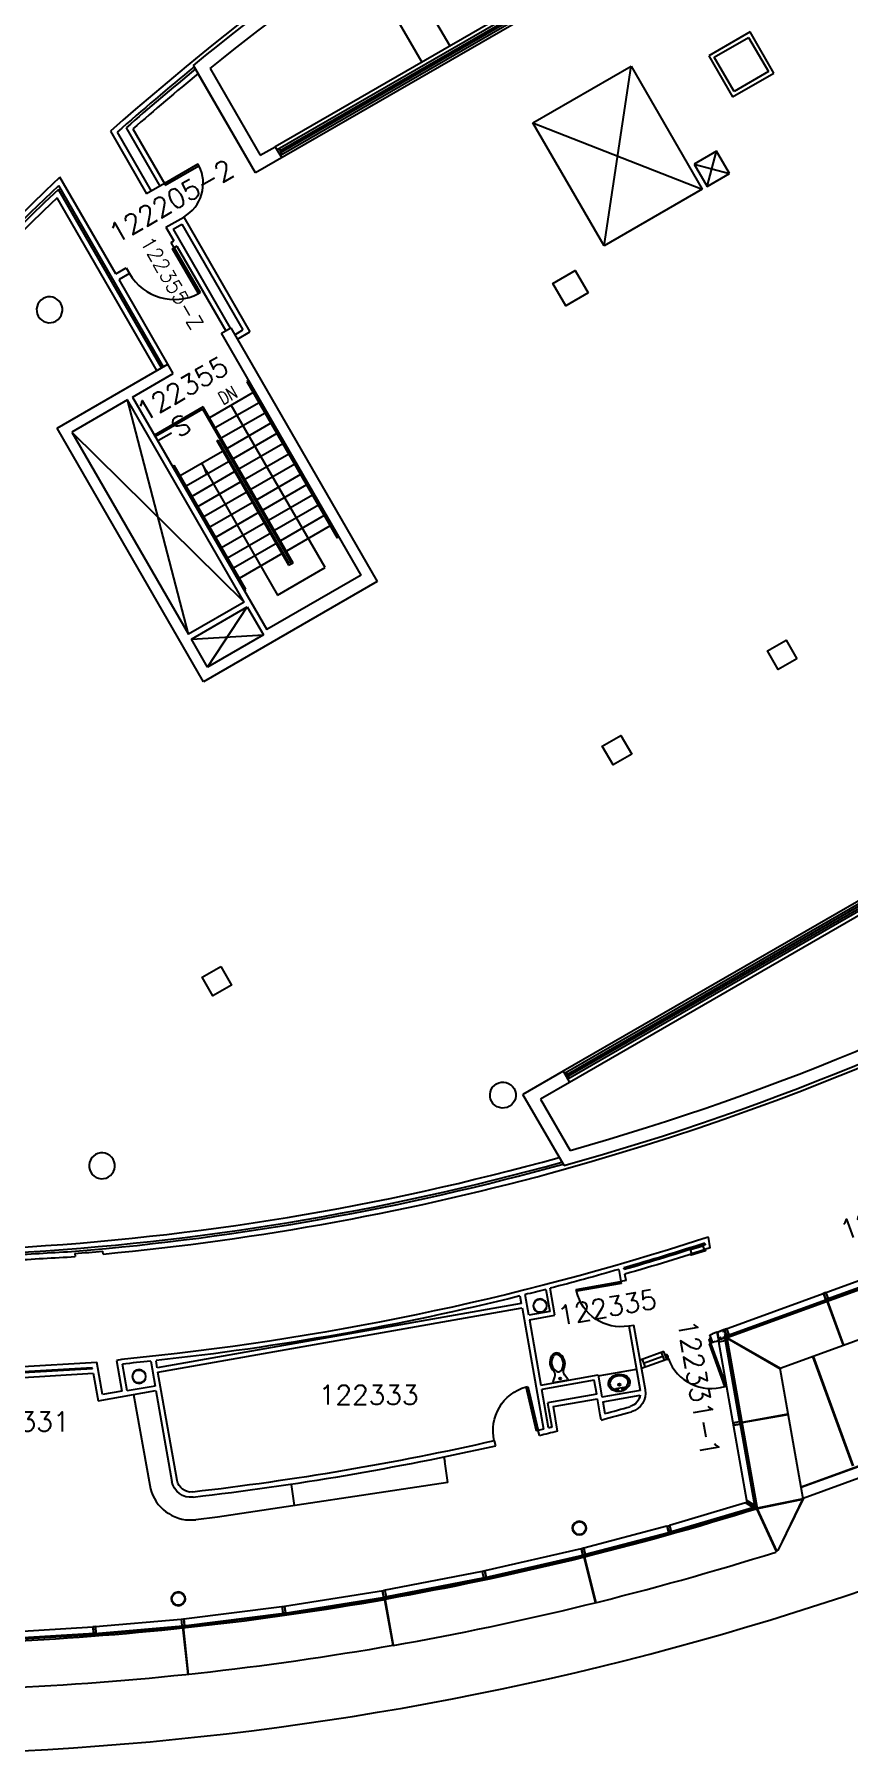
# Model space of a CAD drawing. Extents: x -1850 to 1494, y 4831 to 7402.
# Drawn here: x -937 to -181, y 4831 to 6428 of the extents above; entities that cross this region are included whole.
import ezdxf

# ---------------------------------------------------------------- set-up
doc = ezdxf.new("R2010")
doc.units = 0
doc.header["$LTSCALE"] = 48
doc.header["$MEASUREMENT"] = 0
doc.layers.get('0').update_dxf_attribs({"linetype": 'CONTINUOUS'})
for name, color, linetype in [('ARDOOR', 7, 'CONTINUOUS'), ('ARDOORNO', 4, 'CONTINUOUS'), ('ARROOMNO', 4, 'CONTINUOUS'), ('ARWALL', 7, 'CONTINUOUS'), ('ARWINDOW', 7, 'CONTINUOUS'), ('COL', 14, 'CONTINUOUS'), ('EXWALL', 8, 'CONTINUOUS'), ('EXWINDOW', 8, 'CONTINUOUS'), ('FIRE', 10, 'CONTINUOUS'), ('MILL', 1, 'CONTINUOUS'), ('MPFIXTURE', 3, 'CONTINUOUS'), ('ROOF', 8, 'CONTINUOUS'), ('TXT', 4, 'CONTINUOUS')]:
    doc.layers.add(name, color=color, linetype=linetype)
doc.styles.add('ROMANS', font='romans.shx', dxfattribs={"height": 18})
doc.styles.get("Standard").update_dxf_attribs({"font": 'simplex.shx', "width": 0.75, "height": 12})
doc.dimstyles.get("Standard").update_dxf_attribs({"dimtxt": 12, "dimasz": 12, "dimexe": 9, "dimexo": 3, "dimgap": 12, "dimtad": 1, "dimdec": 4, "dimzin": 0, "dimtxsty": 'STANDARD', "dimblk": 'OBLIQUE', "dimcen": 0, "dimdle": 3, "dimclrd": 256, "dimclre": 256, "dimclrt": 256, "dimazin": 3, "dimtfac": 1, "dimtdec": 4, "dimtix": 1, "dimtmove": 0, "dimatfit": 3, "dimtolj": 1, "dimtzin": 0})

# ---------------------------------------------------------------- blocks, each defined once
blk = doc.blocks.new('*U37')
at = {"linetype": 'CONTINUOUS', "flags": 128}
blk.add_lwpolyline([(-0.53, 0, 1), (0.53, 0, 1), (-0.53, 0)], format="xyb", dxfattribs=at)
at = {"linetype": 'CONTINUOUS'}
blk.add_arc((0, 0), 0.5, 0, 360, dxfattribs=at)
blk = doc.blocks.new('*U38')
at = {"linetype": 'CONTINUOUS', "flags": 128}
blk.add_lwpolyline([(0, 0.53, 1), (0, -0.53, 1), (0, 0.53)], format="xyb", dxfattribs=at)
at = {"linetype": 'CONTINUOUS'}
blk.add_arc((0, 0), 0.5, 0, 360, dxfattribs=at)
blk = doc.blocks.new('3-00-DR')
at = {"color": 0}
for p, q in [((0, 36), (0, 0)), ((1.8, 36), (0, 36)), ((1.8, 0), (1.8, 36)), ((0, 0), (1.8, 0))]:
    blk.add_line(p, q, dxfattribs=at)
blk.add_arc((-0.1, 0), 36.1, 0.049, 87.097, dxfattribs=at)
blk = doc.blocks.new('4-00-DR')
at = {"color": 0}
blk.add_lwpolyline([(0, 48), (1.8, 48), (1.8, 0), (0, 0)], close=True, dxfattribs=at)
blk.add_arc((-0.1, 0), 48.1, 0.0274, 87.8451, dxfattribs=at)
blk = doc.blocks.new('3-06-DR')
at = {"color": 0}
for p, q in [((0, 42), (0, 0)), ((1.8, 42), (0, 42)), ((1.8, 0), (1.8, 42)), ((0, 0), (1.8, 0))]:
    blk.add_line(p, q, dxfattribs=at)
blk.add_arc((-0.1, 0), 42.1, 0.0359, 87.5264, dxfattribs=at)
blk = doc.blocks.new('TLT-WALL')
for p, q in [((-7, 0), (7, 0)), ((-7, -0.8), (-7, 0)), ((-7, -0.8), (-4.5, -5.3)), ((7, -0.8), (4.5, -5.3)), ((7, -0.8), (7, 0))]:
    blk.add_line(p, q)
blk.add_circle((0, -2.8), 1)
for centre, radius, start, end in [((4.2, -17.3), 11.2, 141.803, 221.6267), ((4.2, -17.3), 9.67, 128.7012, 221.6267), ((-6.2, -9.1), 2, 321.803, 333.6222), ((-9, -7.8), 5.15, 333.6222, 29.0546), ((0, -12.1), 3, 51.2988, 128.7012), ((-4.2, -17.3), 9.67, 318.3733, 51.2988), ((9, -7.8), 5.15, 150.9454, 206.3778), ((-4.2, -17.3), 11.2, 318.3733, 38.197), ((6.2, -9.1), 2, 206.3778, 218.197), ((-5.7, -26), 2, 38.9879, 41.6267), ((0, -21.5), 5.3, 218.9879, 321.0121), ((-5.7, -26), 3.5, 38.9879, 41.6267), ((0, -21.5), 3.8, 218.9879, 321.0121), ((5.7, -26), 3.5, 138.3733, 141.0121), ((5.7, -26), 2, 138.3733, 141.0121)]:
    blk.add_arc(centre, radius, start, end)
blk = doc.blocks.new('FEC')
at = {"layer": 'FIRE'}
for points in [[(-7, 0), (-7, 1), (7, 1), (7, 0)], [(-6, -4), (-6, 0), (6, 0), (6, -4)]]:
    blk.add_lwpolyline(points, close=True, dxfattribs=at)
blk = doc.blocks.new('SNK-OVL')
blk.add_line((-4, 3.3), (4, 3.3))
for centre, radius in [((-2.5, 4.5), 0.75), ((0, 0), 1), ((2.5, 4.5), 0.75)]:
    blk.add_circle(centre, radius)
for centre, start, end in [((-4, -0.7), 90, 137.9206), ((4, -0.7), 42.1012, 90)]:
    blk.add_arc(centre, 4, start, end)
blk.add_ellipse((0, -1.7), major_axis=(10, 0), ratio=0.8)
blk.add_open_spline([(-7, 1.9), (-7.4, 1.5), (-7.7, 1), (-8.3, -0.1), (-8.5, -0.8), (-8.5, -2.3), (-8.4, -3), (-7.8, -4.4), (-7.4, -5), (-6.2, -6.3), (-5.4, -6.8), (-3.7, -7.6), (-2.8, -7.9), (-0.7, -8.3), (0.3, -8.3), (2.3, -8), (3.3, -7.8), (5.1, -7), (5.9, -6.5), (7.2, -5.3), (7.7, -4.6), (8.3, -3.3), (8.5, -2.6), (8.5, -1.8), (8.5, -1.8), (8.5, -1.7), (8.5, -1.1), (8.4, -0.5), (7.9, 0.7), (7.5, 1.3), (7, 1.9)], degree=3, knots=[2.515773, 2.515773, 2.515773, 2.515773, 2.756182, 2.756182, 3.107509, 3.107509, 3.458835, 3.458835, 3.810162, 3.810162, 4.161488, 4.161488, 4.512815, 4.512815, 4.864141, 4.864141, 5.215468, 5.215468, 5.566794, 5.566794, 5.918121, 5.918121, 6.269447, 6.269447, 6.283185, 6.283185, 6.283185, 6.580082, 6.580082, 6.909232, 6.909232, 6.909232, 6.909232])

msp = doc.modelspace()

# ---------------------------------------------------------------- linework, layer by layer
at = {"layer": 'ARDOOR'}
for p, q in [((-309.1, 5217.9), (-310.7, 5217.3)), ((-309.2, 5213.1), (-310.7, 5217.3)), ((-310.7, 5215.8), (-310.2, 5215.9)), ((-310.3, 5214.7), (-310.7, 5215.8)), ((-310.6, 5215.7), (-310.2, 5215.9)), ((-310.2, 5214.8), (-310.6, 5215.7)), ((-309.1, 5217.8), (-310.5, 5217.3)), ((-309.1, 5213.3), (-310.5, 5217.3)), ((-310.3, 5214.7), (-309.8, 5214.9)), ((-310.2, 5214.8), (-309.8, 5214.9)), ((-307.5, 5213.7), (-309.2, 5213.1)), ((-307.7, 5213.8), (-309.1, 5217.8)), ((-307.7, 5213.8), (-309.1, 5213.3)), ((-351.8, 5202.3), (-350.2, 5202.9)), ((-351.6, 5202.3), (-350.2, 5202.8)), ((-350.2, 5198.3), (-351.6, 5202.3)), ((-350.3, 5198.1), (-348.6, 5198.7)), ((-348.6, 5198.7), (-350.2, 5202.9)), ((-348.8, 5198.8), (-350.2, 5202.8)), ((-350.2, 5198.3), (-348.8, 5198.8)), ((-349.2, 5201.7), (-349.6, 5201.5)), ((-349.2, 5201.6), (-349.6, 5201.5)), ((-348.9, 5200.7), (-349.3, 5200.5)), ((-348.8, 5200.6), (-349.3, 5200.5)), ((-348.8, 5200.6), (-349.2, 5201.7)), ((-348.9, 5200.7), (-349.2, 5201.6))]:
    msp.add_line(p, q, dxfattribs=at)
at = {"layer": 'ARWALL'}
for p, q in [((-852.1, 6341.3), (-820.8, 6287.2)), ((-845.9, 6340.3), (-816.6, 6289.7)), ((-866.6, 6338.2), (-833.1, 6280.2)), ((-860.4, 6337.2), (-828.8, 6282.6)), ((-861.7, 6205.7), (-913.5, 6295.5)), ((-823.5, 6116.1), (-916, 6276.4)), ((-819.3, 6118.5), (-914.9, 6284.2)), ((-817.5, 6119.5), (-914.6, 6287.7)), ((-816.6, 6289.7), (-833.1, 6280.2)), ((-815.1, 6249), (-798.6, 6258.5)), ((-815.1, 6249), (-807.7, 6236.3)), ((-808.4, 6247.2), (-800.4, 6251.8)), ((-808.4, 6247.2), (-755.4, 6155.4)), ((-800.4, 6251.8), (-743.7, 6153.7)), ((-798.6, 6258.5), (-737.1, 6151.9)), ((-810.2, 6234.8), (-807.7, 6236.3)), ((-807.4, 6230), (-810.2, 6234.8)), ((-804.9, 6231.4), (-807.4, 6230)), ((-804.9, 6231.4), (-759.6, 6153)), ((-861.7, 6205.7), (-852, 6211.3)), ((-848.9, 6206), (-858.6, 6200.4)), ((-813.3, 6122), (-858.6, 6200.4)), ((-852, 6211.3), (-848.9, 6206)), ((-751.3, 6149.3), (-743.7, 6153.7)), ((-748.8, 6145.1), (-737.1, 6151.9)), ((-314.9, 5306), (-314.6, 5304.5)), ((-309.8, 5301.6), (-311.6, 5311.5)), ((-899.7, 5296.4), (-899.5, 5293.5)), ((-873.4, 5295.8), (-873.8, 5298.6)), ((-394.8, 5281.6), (-392.8, 5270.4)), ((-388, 5271.3), (-392.8, 5270.4)), ((-389.8, 5281.4), (-390.1, 5282.9)), ((-388, 5271.3), (-389, 5277.2)), ((-486.5, 5257), (-485.3, 5250)), ((-478.4, 5239), (-481.7, 5258.2)), ((-462.6, 5263.1), (-458.9, 5242.5)), ((-454, 5239), (-458.4, 5264.1)), ((-485.3, 5250), (-823.2, 5190.4)), ((-822.5, 5186.3), (-484.5, 5245.9)), ((-484.5, 5245.9), (-464.7, 5133.2)), ((-458.9, 5242.5), (-478.4, 5239)), ((-477.6, 5234.9), (-454, 5239)), ((-477.6, 5234.9), (-467, 5174.3)), ((-385.5, 5229.1), (-380.7, 5229.9)), ((-385.5, 5229.1), (-375, 5169.2)), ((-370.1, 5169.9), (-380.7, 5229.9)), ((-310.2, 5221), (-307.8, 5221.9)), ((-303.4, 5223.5), (-307.8, 5221.9)), ((-307.5, 5213.7), (-310.2, 5221)), ((-305.2, 5214.6), (-307.5, 5213.7)), ((-305.2, 5214.6), (-302, 5215.7)), ((-953.1, 5191.1), (-879.4, 5195.4)), ((-883.5, 5190.3), (-952.9, 5186.2)), ((-883.3, 5189.4), (-883.5, 5190.3)), ((-874.1, 5165.4), (-879.4, 5195.4)), ((-856.2, 5197.9), (-861, 5197.1)), ((-861, 5197.1), (-856, 5168.5)), ((-851.1, 5168.8), (-855.5, 5193.7)), ((-829.2, 5196.4), (-825.1, 5173.3)), ((-823.2, 5190.4), (-824.3, 5196.9)), ((-352.9, 5205.4), (-375, 5197.4)), ((-350.3, 5198.1), (-373.6, 5189.6)), ((-350.3, 5198.1), (-352.9, 5205.4)), ((-883.3, 5189.4), (-952.8, 5185.4)), ((-952.6, 5181.1), (-882.6, 5185.2)), ((-882.6, 5185.2), (-878.1, 5159.7)), ((-804.7, 5085.7), (-822.5, 5186.3)), ((-467, 5174.3), (-414, 5183.7)), ((-417.5, 5178.7), (-466.2, 5170.2)), ((-415.2, 5165.8), (-417.5, 5178.7)), ((-414, 5183.7), (-410.4, 5163)), ((-878.1, 5159.7), (-824.4, 5169.1)), ((-856, 5168.5), (-874.1, 5165.4)), ((-825.1, 5173.3), (-851.1, 5168.8)), ((-824.4, 5169.1), (-809.5, 5084.8)), ((-459.9, 5134.4), (-466.2, 5170.2)), ((-415.2, 5165.8), (-460.8, 5157.7)), ((-455.8, 5154.3), (-414.5, 5161.6)), ((-411.9, 5146.7), (-414.5, 5161.6)), ((-375, 5169.2), (-410.4, 5163)), ((-409.7, 5158.8), (-374.9, 5164.9)), ((-409.7, 5158.8), (-407.7, 5147.8)), ((-460.8, 5157.7), (-456.8, 5135.1)), ((-455.8, 5154.3), (-451.8, 5131.4)), ((-411, 5141.9), (-411.9, 5146.7)), ((-468.4, 5127.3), (-469.6, 5132)), ((-510.5, 5122.4), (-509.3, 5117.7))]:
    msp.add_line(p, q, dxfattribs=at)
for centre, radius, start, end in [((737.1, 4533), 2414.7, 108.2636, 131.6172), ((737.1, 4533), 2409.8, 129.2897, 131.5227), ((737.2, 4532.3), 2408, 129.2885, 131.2987), ((737.2, 4532.3), 2403.1, 129.3075, 131.2034), ((737.9, 4532.1), 2408.6, 133.329, 146.8252), ((737.9, 4532.1), 2403.8, 133.476, 146.8252), ((-1093.3, 7702), 2404.1, 273.196, 285.5206), ((-1093.3, 7702), 2408.9, 273.196, 285.5505), ((-1103.5, 7751.2), 2461.2, 274.7618, 285.4856), ((-1103.5, 7751.2), 2466.1, 275.3541, 285.5064), ((-1093.3, 7702), 2413.4, 274.6014, 275.2172), ((-1092.2, 7700.8), 2648.1, 284.9068, 285.5337), ((-1092.2, 7700.8), 2643.2, 285.0082, 285.5337)]:
    msp.add_arc(centre, radius, start, end, dxfattribs=at)
at = {"layer": 'ARWALL', "extrusion": (0, 0, -1)}
for centre, radius, start, end in [((-737.1, 4533), 2414.7, 33.1593, 46.8766), ((-737.1, 4533), 2409.8, 33.1593, 46.7306), ((1091.9, 7701), 2414.7, 215.7265, 254.4399), ((1100.2, 7730), 2543.7, 252.0359, 264.4965), ((1100.2, 7730), 2548, 252.0493, 253.817), ((1092.2, 7700.8), 2519.3, 252.0228, 253.8107), ((1092.2, 7700.8), 2523.6, 251.9388, 253.8211), ((1083.5, 7739.8), 2548, 252.364, 252.4605), ((584.7, -487.9), 5794.9, 86.29674, 86.8896), ((584.7, -487.9), 5790, 86.29674, 86.88324), ((1100.2, 7730), 2548, 253.9273, 255.4116), ((1100.2, 7730), 2548, 256.0627, 263.7848), ((1100.2, 7730), 2548, 255.5075, 255.9528), ((1100.2, 7730), 2548, 263.8947, 264.4891), ((388.1, 5167.1), 13.4, 189.2202, 253.5819), ((388, 5166.9), 18.1, 170.4171, 254.0492), ((1092.2, 7700.8), 2643.2, 256.2657, 256.3752), ((1092.2, 7700.8), 2648.1, 256.0047, 256.3751), ((1092.2, 7700.8), 2643.2, 256.0897, 256.1598), ((1092.2, 7700.8), 2643.2, 257.2857, 263.4413), ((1092.2, 7700.8), 2648.1, 257.2839, 263.4413), ((791.8, 5088), 18, 263.4413, 350.0002), ((791.8, 5088), 13.1, 263.4413, 350.0002)]:
    msp.add_arc(centre, radius, start, end, dxfattribs=at)
at = {"layer": 'ARWINDOW'}
for p, q in [((-373.1, 5198.1), (-370.4, 5190.8)), ((-353.9, 5200.9), (-371.8, 5194.4)), ((-355.3, 5204.6), (-352.6, 5197.3))]:
    msp.add_line(p, q, dxfattribs=at)
at = {"layer": 'COL', "flags": 128}
for points in [[(-423.2, 6188.1), (-444, 6176.1), (-456, 6196.9), (-435.2, 6208.9), (-423.2, 6188.1)], [(-229.5, 5848.5), (-246.8, 5838.5), (-256.8, 5855.8), (-239.5, 5865.8), (-229.5, 5848.5)], [(-382.7, 5760), (-400.1, 5750), (-410.1, 5767.3), (-392.7, 5777.3), (-382.7, 5760)], [(-764.3, 5562.8), (-754.3, 5545.5), (-771.6, 5535.5), (-781.6, 5552.8), (-764.3, 5562.8)], [(-437.7, 5042), (-437.3, 5043.9), (-437, 5044.4), (-435.9, 5046), (-435.5, 5046.3), (-433.8, 5047.4), (-433.3, 5047.5), (-431.4, 5047.9), (-430.9, 5047.8), (-428.9, 5047.4), (-428.5, 5047.1), (-426.9, 5046), (-426.6, 5045.6), (-425.5, 5043.9), (-425.4, 5043.4), (-425, 5041.5), (-425.1, 5041), (-425.5, 5039), (-425.8, 5038.6), (-426.9, 5037), (-427.3, 5036.7), (-428.9, 5035.6), (-429.4, 5035.5), (-431.4, 5035.1), (-431.9, 5035.2), (-433.8, 5035.6), (-434.3, 5035.9), (-435.9, 5037), (-436.2, 5037.4), (-437.3, 5039), (-437.4, 5039.5), (-437.8, 5041.5), (-437.7, 5042)], [(-437.3, 5042), (-436.9, 5043.8), (-436.7, 5044.2), (-435.6, 5045.7), (-435.2, 5046), (-433.7, 5047), (-433.2, 5047.1), (-431.4, 5047.5), (-430.9, 5047.4), (-429.1, 5047), (-428.7, 5046.8), (-427.1, 5045.7), (-426.9, 5045.3), (-425.8, 5043.8), (-425.7, 5043.3), (-425.4, 5041.5), (-425.5, 5041), (-425.8, 5039.2), (-426.1, 5038.8), (-427.1, 5037.2), (-427.5, 5037), (-429.1, 5035.9), (-429.6, 5035.8), (-431.4, 5035.5), (-431.9, 5035.6), (-433.7, 5035.9), (-434.1, 5036.2), (-435.6, 5037.2), (-435.9, 5037.6), (-436.9, 5039.2), (-437, 5039.7), (-437.4, 5041.5), (-437.3, 5042)], [(-809.9, 4976.4), (-809.6, 4978.3), (-809.3, 4978.7), (-808.2, 4980.4), (-807.7, 4980.7), (-806.1, 4981.8), (-805.6, 4981.9), (-803.6, 4982.2), (-803.1, 4982.1), (-801.2, 4981.8), (-800.8, 4981.5), (-799.1, 4980.4), (-798.8, 4979.9), (-797.7, 4978.3), (-797.6, 4977.8), (-797.2, 4975.8), (-797.3, 4975.3), (-797.7, 4973.4), (-798, 4973), (-799.1, 4971.3), (-799.5, 4971), (-801.2, 4969.9), (-801.7, 4969.8), (-803.6, 4969.4), (-804.1, 4969.5), (-806.1, 4969.9), (-806.5, 4970.2), (-808.2, 4971.3), (-808.5, 4971.8), (-809.6, 4973.4), (-809.7, 4973.9), (-810, 4975.8), (-809.9, 4976.4)], [(-809.5, 4976.3), (-809.2, 4978.1), (-808.9, 4978.5), (-807.9, 4980.1), (-807.5, 4980.4), (-805.9, 4981.4), (-805.5, 4981.5), (-803.6, 4981.8), (-803.2, 4981.8), (-801.3, 4981.4), (-800.9, 4981.1), (-799.4, 4980.1), (-799.1, 4979.7), (-798.1, 4978.1), (-798, 4977.7), (-797.6, 4975.8), (-797.7, 4975.4), (-798.1, 4973.6), (-798.4, 4973.1), (-799.4, 4971.6), (-799.8, 4971.3), (-801.3, 4970.3), (-801.8, 4970.2), (-803.6, 4969.8), (-804.1, 4969.9), (-805.9, 4970.3), (-806.3, 4970.6), (-807.9, 4971.6), (-808.2, 4972), (-809.2, 4973.6), (-809.3, 4974), (-809.6, 4975.8), (-809.5, 4976.3)]]:
    msp.add_lwpolyline(points, dxfattribs=at)
at = {"layer": 'COL', "extrusion": (0, 0, -1)}
for centre in [(923.2, 6172.4), (502.3, 5443.4), (874.5, 5377.8)]:
    msp.add_arc(centre, 12, 330.0000000000027, 329.9999942704339, dxfattribs=at)
at = {"layer": 'EXWALL'}
for p, q in [((61.8, 6757.6), (-731.9, 6299.4)), ((31.5, 6754), (-713.6, 6323.8)), ((-609.9, 6518.2), (-551.7, 6417.3)), ((-634.7, 6501.2), (-577.6, 6402.3)), ((-272.9, 6430.5), (-311.2, 6408.3)), ((-306.1, 6407), (-274.3, 6425.3)), ((-274.3, 6425.3), (-255.9, 6393.5)), ((-250.8, 6392.1), (-272.9, 6430.5)), ((-311.2, 6408.3), (-289.1, 6370)), ((-287.7, 6375.1), (-306.1, 6407)), ((-732, 6299.6), (-789.5, 6399.3)), ((-731.9, 6299.4), (-785.1, 6391.6)), ((-774, 6396.4), (-727.5, 6315.8)), ((-474.4, 6346), (-383.3, 6398.6)), ((-408.4, 6231.7), (-383.3, 6398.6)), ((-383.3, 6398.6), (-317.3, 6284.3)), ((-289.1, 6370), (-250.8, 6392.1)), ((-255.9, 6393.5), (-287.7, 6375.1)), ((-474.4, 6346), (-317.3, 6284.3)), ((-408.4, 6231.7), (-474.4, 6346)), ((-727.5, 6315.8), (-713.6, 6323.8)), ((-713.6, 6323.8), (-707.6, 6313.4)), ((-303.9, 6319.7), (-324.7, 6307.7)), ((-324.7, 6307.7), (-291.9, 6298.9)), ((-324.7, 6307.7), (-312.7, 6286.9)), ((-312.7, 6286.9), (-303.9, 6319.7)), ((-291.9, 6298.9), (-303.9, 6319.7)), ((-312.7, 6286.9), (-291.9, 6298.9)), ((-317.3, 6284.3), (-408.4, 6231.7)), ((-763.6, 6150.7), (-754.9, 6155.7)), ((-633.9, 5926.2), (-763.6, 6150.7)), ((-754.9, 6155.7), (-618.9, 5920.1)), ((-916.2, 6062.6), (-813.3, 6122)), ((-808.3, 6113.3), (-813.3, 6122)), ((-846.3, 6091.4), (-808.3, 6113.3)), ((-738.6, 6106.4), (-739.9, 6105.7)), ((-739.9, 6105.7), (-656.2, 5960.7)), ((-654.9, 5961.4), (-738.6, 6106.4)), ((-850.8, 6088.8), (-902.5, 6058.9)), ((-794.2, 5871.2), (-850.8, 6088.8)), ((-742.4, 5901.1), (-850.8, 6088.8)), ((-846.3, 6091.4), (-721.6, 5875.5)), ((-734.1, 6095.7), (-774.8, 6072.2)), ((-728.6, 6086.2), (-769.3, 6062.7)), ((-780.6, 6082.2), (-825.8, 6056.1)), ((-781.1, 6080.1), (-825.1, 6054.8)), ((-781.1, 6080.1), (-699.1, 5938.1)), ((-697.1, 5937.5), (-780.6, 6082.2)), ((-723.1, 6076.6), (-763.8, 6053.1)), ((-780.2, 5827), (-916.2, 6062.6)), ((-902.5, 6058.9), (-742.4, 5901.1)), ((-902.5, 6058.9), (-794.2, 5871.2)), ((-717.6, 6067.1), (-758.3, 6043.6)), ((-712.1, 6057.6), (-752.8, 6034.1)), ((-717.3, 6066.5), (-717.3, 6066.5)), ((-801.9, 6018.5), (-762.5, 6041.2)), ((-768, 6050.8), (-766.7, 6051.5)), ((-768, 6050.8), (-701.2, 5935.2)), ((-700.7, 5937.2), (-766.7, 6051.5)), ((-706.6, 6048.1), (-747.3, 6024.6)), ((-701.1, 6038.5), (-741.8, 6015)), ((-808.7, 6027.3), (-807.4, 6028)), ((-808.7, 6027.3), (-742.2, 5912.1)), ((-740.9, 5912.9), (-807.4, 6028)), ((-796.4, 6009), (-757, 6031.7)), ((-790.9, 5999.4), (-751.5, 6022.2)), ((-695.6, 6029), (-736.3, 6005.5)), ((518.8, 6022.7), (-446.4, 5465.5)), ((-785.4, 5989.9), (-746, 6012.7)), ((-690.1, 6019.5), (-730.8, 5996)), ((-684.6, 6010), (-725.3, 5986.5)), ((524.8, 6012.3), (-440.5, 5455.2)), ((-779.9, 5980.4), (-740.5, 6003.1)), ((-774.4, 5970.9), (-735, 5993.6)), ((-679.1, 6000.4), (-719.8, 5976.9)), ((-673.6, 5990.9), (-714.3, 5967.4)), ((-768.9, 5961.3), (-728.2, 5984.8)), ((-763.4, 5951.8), (-722.7, 5975.3)), ((-668.1, 5981.4), (-708.8, 5957.9)), ((-757.9, 5942.3), (-717.2, 5965.8)), ((-752.4, 5932.8), (-711.7, 5956.3)), ((-662.6, 5971.9), (-703.3, 5948.4)), ((-654.9, 5961.4), (-656.2, 5960.7)), ((-746.9, 5923.2), (-706.2, 5946.7)), ((-633.9, 5926.2), (-721.6, 5875.5)), ((-701.2, 5935.2), (-697.1, 5937.5)), ((-699.1, 5938.1), (-700.7, 5937.2)), ((-618.9, 5920.1), (-780.2, 5827)), ((-742.2, 5912.1), (-740.9, 5912.9)), ((-742.4, 5901.1), (-794.2, 5871.2)), ((-791.5, 5866.6), (-739.6, 5896.6)), ((-776.5, 5840.7), (-739.6, 5896.6)), ((-739.6, 5896.6), (-724.6, 5870.7)), ((-791.5, 5866.6), (-724.6, 5870.7)), ((-776.5, 5840.7), (-791.5, 5866.6)), ((-724.6, 5870.7), (-776.5, 5840.7)), ((-446.4, 5465.5), (-483.7, 5444)), ((-446.4, 5465.5), (-440.5, 5455.2)), ((-440.5, 5455.2), (-467.3, 5439.6)), ((-445.6, 5378.1), (-483.7, 5444)), ((-467.3, 5439.6), (-439.9, 5392.1)), ((-107.8, 5285.9), (-294.1, 5218.1)), ((-266.1, 5059.5), (-294.1, 5218.1))]:
    msp.add_line(p, q, dxfattribs=at)
at = {"layer": 'EXWALL', "extrusion": (0, 0, -1)}
for centre, radius, start, end in [((-736.8, 4532.8), 2411.1, 50.7236, 72.6437), ((-736.8, 4532.8), 2399.1, 50.967, 72.4143), ((1092.2, 7700.8), 2767.5, 252.6326, 260)]:
    msp.add_arc(centre, radius, start, end, dxfattribs=at)
at = {"layer": 'EXWALL'}
for radius, start, end in [(2411.1, 285.5555, 314.4619), (2399.1, 285.7775, 314.242), (2767.5, 272.7058, 280)]:
    msp.add_arc((-1092.2, 7700.8), radius, start, end, dxfattribs=at)
at = {"layer": 'EXWINDOW'}
for p, q in [((32.4, 6750.5), (-711.9, 6320.8)), ((31.7, 6747.7), (-709.1, 6320)), ((35.4, 6745.3), (-708.9, 6315.6)), ((32.7, 6746), (-708.1, 6318.3)), ((520, 6020.5), (-445.2, 5463.4)), ((519.3, 6017.8), (-442.5, 5462.7)), ((523, 6015.4), (-442.2, 5458.2)), ((520.3, 6016.1), (-441.5, 5460.9)), ((-444.2, 5461.7), (-444.2, 5461.7)), ((-440.5, 5459.2), (-443.5, 5464.4)), ((-443.2, 5459.9), (-443.2, 5459.9)), ((-303.4, 5223.5), (-111.6, 5293.3)), ((-109.1, 5287.6), (-201.4, 5254)), ((-109, 5287.4), (-201.3, 5253.8)), ((-108.8, 5286.9), (-201.1, 5253.3)), ((-108.7, 5286.7), (-201, 5253.1)), ((-294.1, 5220.2), (-201.8, 5253.8)), ((-294, 5220), (-201.8, 5253.6)), ((-202.6, 5260.2), (-204.9, 5259.3)), ((-204.9, 5259.3), (-202.8, 5253.6)), ((-202.7, 5259.9), (-204.7, 5259.2)), ((-204.7, 5259.2), (-202.7, 5253.8)), ((-200.5, 5254.4), (-202.8, 5253.6)), ((-202.7, 5259.9), (-200.7, 5254.5)), ((-200.7, 5254.5), (-202.7, 5253.8)), ((-202.6, 5260.2), (-200.5, 5254.4)), ((-201.8, 5253.8), (-201.5, 5252.9)), ((-201.4, 5254), (-201, 5253.1)), ((-200.7, 5254), (-200.5, 5253.5)), ((-293.9, 5219.5), (-201.6, 5253.1)), ((-293.8, 5219.3), (-201.5, 5252.9)), ((-202.3, 5253.4), (-202.2, 5252.9)), ((-303.4, 5223.5), (-297.4, 5225.7)), ((-303.4, 5223.5), (-302.3, 5217.3)), ((-302, 5215.7), (-303.4, 5223.5)), ((-303.2, 5223.4), (-297.6, 5225.5)), ((-303.2, 5223.4), (-302.1, 5217.5)), ((-296.6, 5224.6), (-298.1, 5224)), ((-298.1, 5224), (-298, 5223.8)), ((-297.2, 5224.5), (-298, 5224.3)), ((-297, 5224.4), (-298, 5224.1)), ((-296.7, 5224.3), (-298, 5223.8)), ((-298, 5224.1), (-298, 5224.3)), ((-297.6, 5225.5), (-297.2, 5224.5)), ((-297.4, 5225.7), (-297, 5224.4)), ((-297.3, 5225.3), (-297.1, 5225.6)), ((-296.9, 5225.3), (-297.3, 5225.5)), ((-297.1, 5225.8), (-294.7, 5226.7)), ((-297.1, 5225.8), (-295.6, 5221.7)), ((-297.1, 5225.2), (-297, 5225.5)), ((-296.8, 5225.7), (-294.8, 5226.4)), ((-296.8, 5225.7), (-294.9, 5220.3)), ((-296.7, 5224.3), (-296.3, 5223.1)), ((-296.6, 5224.6), (-296.1, 5223.2)), ((-296.5, 5221.3), (-295.6, 5221.7)), ((-296.3, 5223.1), (-296.1, 5223.2)), ((-294.8, 5226.4), (-292.9, 5221)), ((-294.7, 5226.7), (-292.6, 5220.9)), ((-300.3, 5217.6), (-302.3, 5217.3)), ((-302.2, 5216.9), (-297.9, 5217.7)), ((-300.5, 5217.8), (-302.1, 5217.5)), ((-301.8, 5217), (-302.1, 5217.2)), ((-302, 5216.7), (-296.4, 5217.7)), ((-301.7, 5217.1), (-302, 5217.3)), ((-301.8, 5217.3), (-302, 5217)), ((-302, 5216.7), (-301.7, 5214.7)), ((-302, 5215.7), (-301.8, 5214.4)), ((-301.7, 5217.1), (-301.8, 5217)), ((-301.8, 5214.4), (-295.8, 5215.5)), ((-275.8, 5067), (-301.8, 5214.4)), ((-301.7, 5214.7), (-296, 5215.7)), ((-300.5, 5218.7), (-300.7, 5218.6)), ((-300.5, 5217.8), (-300.7, 5218.6)), ((-300.3, 5217.2), (-300.5, 5218.8)), ((-300.5, 5218.8), (-300.3, 5218.8)), ((-300.3, 5217.6), (-300.5, 5218.7)), ((-300.1, 5217.5), (-300.3, 5218.8)), ((-300.3, 5217.2), (-298.8, 5217.5)), ((-300.1, 5217.5), (-298.8, 5217.7)), ((-298.8, 5217.7), (-298.8, 5217.5)), ((-298, 5218.7), (-296.4, 5218.9)), ((-298, 5218.7), (-297.9, 5217.7)), ((-297.8, 5218.5), (-296.5, 5218.7)), ((-297.8, 5218.5), (-297.7, 5217.7)), ((-297.7, 5217.7), (-296.4, 5217.9)), ((-296.5, 5221.3), (-296, 5220)), ((-296.5, 5218.7), (-296.4, 5217.9)), ((-294.4, 5220.1), (-296.4, 5219.8)), ((-296.4, 5219.8), (-296, 5217.8)), ((-296.3, 5219.1), (-296.4, 5219.1)), ((-296.4, 5219.1), (-296.1, 5217.6)), ((-296.4, 5217.7), (-296, 5215.7)), ((-296.3, 5221.2), (-295.5, 5221.5)), ((-296.3, 5221.2), (-295.9, 5220.2)), ((-296, 5217.6), (-296.3, 5219.1)), ((-294.6, 5220.1), (-296.2, 5219.8)), ((-296.2, 5219.9), (-296, 5220)), ((-294.6, 5219.9), (-296.2, 5219.6)), ((-296.2, 5219.8), (-296.2, 5219.9)), ((-296.2, 5219.6), (-295.9, 5218)), ((-296.1, 5217.6), (-295.8, 5215.5)), ((-296.1, 5217.6), (-296, 5217.6)), ((-296, 5220), (-294.6, 5220.2)), ((-294.1, 5218.1), (-296, 5217.8)), ((-295, 5217.5), (-296, 5217.3)), ((-282.3, 5139.6), (-296, 5217.3)), ((-295.9, 5220.2), (-295.1, 5220.3)), ((-294.3, 5218.3), (-295.9, 5218)), ((-295.7, 5217.6), (-295.5, 5217.8)), ((-295.7, 5217.7), (-295.3, 5217.4)), ((-282, 5139.6), (-295.7, 5217.3)), ((-295.1, 5216.8), (-295.6, 5216.7)), ((-295.5, 5221.5), (-295.1, 5220.3)), ((-295.5, 5217.8), (-295.2, 5217.6)), ((-295.5, 5217.4), (-295.3, 5217.8)), ((-281.5, 5139.7), (-295.2, 5217.4)), ((-281.3, 5139.7), (-295, 5217.5)), ((-294.9, 5220.3), (-294.7, 5220.4)), ((-294.7, 5220.4), (-292.9, 5221)), ((-294.6, 5220.2), (-292.6, 5220.9)), ((-294.6, 5220.2), (-294.6, 5220.1)), ((-294.6, 5219.9), (-294.3, 5218.3)), ((-294.4, 5220.1), (-294.1, 5218.1)), ((-294.3, 5219.8), (-293.9, 5219.6)), ((-294.2, 5219.8), (-294.3, 5219.6)), ((-294.3, 5219.6), (-294, 5219.4)), ((-294, 5219.8), (-294.2, 5219.4)), ((-293.8, 5219.3), (-294.1, 5220.2)), ((-293.3, 5219.8), (-293.5, 5220.2)), ((-288.6, 5139.5), (-282.5, 5140.5)), ((-288.6, 5139.5), (-288.2, 5137)), ((-288.4, 5139.3), (-282.7, 5140.3)), ((-288.4, 5139.3), (-288, 5137.2)), ((-288.2, 5137), (-282.1, 5138.1)), ((-288, 5137.2), (-282.3, 5138.2)), ((-282.7, 5140.3), (-282.3, 5138.2)), ((-282.5, 5140.5), (-282.1, 5138.1)), ((-281.3, 5139.7), (-282.3, 5139.6)), ((-281.2, 5139.2), (-282.2, 5139.1)), ((-268.3, 5060.5), (-282.2, 5139.1)), ((-281.6, 5140.3), (-282.1, 5140.2)), ((-268.1, 5060.6), (-281.9, 5139.1)), ((-281.3, 5138.6), (-281.8, 5138.5)), ((-267.6, 5060.7), (-281.4, 5139.2)), ((-267.3, 5060.7), (-281.2, 5139.2)), ((-277.1, 5064.8), (-347.7, 5044)), ((-277.1, 5064.8), (-275.5, 5065.3)), ((-270.1, 5060.5), (-277.1, 5064.8)), ((-276.5, 5064.8), (-275.2, 5065.1)), ((-270.1, 5060.8), (-276.5, 5064.8)), ((-268.8, 5062.7), (-275.8, 5067)), ((-275.5, 5065.3), (-275.8, 5067)), ((-269.1, 5062.5), (-275.5, 5066.5)), ((-275.2, 5065.1), (-275.5, 5066.5)), ((-268.9, 5061.6), (-269.1, 5062.5)), ((-268.6, 5061.6), (-268.8, 5062.7)), ((-268.6, 5060.8), (-347, 5037.6)), ((-268.6, 5060.6), (-346.9, 5037.4)), ((-268.4, 5060.1), (-346.8, 5036.9)), ((-267.3, 5060.2), (-346.7, 5036.7)), ((-269.3, 5061), (-270.1, 5060.8)), ((-269.2, 5060.8), (-270.1, 5060.5)), ((-269.3, 5061), (-268.9, 5061.6)), ((-269.2, 5060.8), (-268.6, 5061.6)), ((-269.1, 5060.4), (-269, 5060)), ((-268.6, 5060.8), (-268.4, 5060.1)), ((-268.4, 5060.1), (-267.3, 5060.4)), ((-267.3, 5060.7), (-268.3, 5060.5)), ((-267.7, 5061.1), (-268.2, 5061)), ((-267.3, 5060.4), (-267.3, 5060.2)), ((-350.1, 5043.3), (-427.3, 5022.9)), ((-347.5, 5037.5), (-426.8, 5016.6)), ((-347.4, 5037.3), (-426.8, 5016.3)), ((-347.3, 5036.8), (-426.6, 5015.9)), ((-347.2, 5036.6), (-426.6, 5015.6)), ((-350.1, 5043.3), (-347.7, 5044)), ((-350.1, 5043.3), (-348.5, 5037.4)), ((-349.9, 5043.2), (-347.8, 5043.7)), ((-349.9, 5043.2), (-348.3, 5037.6)), ((-348.5, 5037.4), (-346.1, 5038)), ((-348.3, 5037.6), (-346.3, 5038.2)), ((-348, 5037.1), (-347.9, 5036.6)), ((-347.8, 5043.7), (-346.3, 5038.2)), ((-347.7, 5044), (-346.1, 5038)), ((-347.5, 5037.5), (-347.2, 5036.6)), ((-347, 5037.6), (-346.7, 5036.7)), ((-346.3, 5037.6), (-346.2, 5037.1)), ((-429.8, 5022.3), (-519.2, 5001.8)), ((-427.3, 5016.5), (-519, 4995.4)), ((-427.2, 5016.2), (-518.9, 4995.2)), ((-427.1, 5015.7), (-518.8, 4994.7)), ((-427.1, 5015.5), (-518.7, 4994.4)), ((-427.3, 5022.9), (-429.8, 5022.3)), ((-429.8, 5022.3), (-428.3, 5016.4)), ((-427.5, 5022.7), (-429.5, 5022.2)), ((-429.5, 5022.2), (-428.2, 5016.6)), ((-425.9, 5017), (-428.3, 5016.4)), ((-426.1, 5017.1), (-428.2, 5016.6)), ((-427.8, 5016.1), (-427.7, 5015.6)), ((-427.5, 5022.7), (-426.1, 5017.1)), ((-427.3, 5022.9), (-425.9, 5017)), ((-427.3, 5016.5), (-427.1, 5015.5)), ((-426.8, 5016.6), (-426.6, 5015.6)), ((-426.2, 5016.5), (-426, 5016)), ((-521.7, 5001.2), (-613.1, 4983.5)), ((-519.2, 5001.8), (-521.7, 5001.2)), ((-521.7, 5001.2), (-520.4, 4995.2)), ((-519.4, 5001.5), (-521.5, 5001.1)), ((-521.5, 5001.1), (-520.3, 4995.4)), ((-519.4, 5001.5), (-518.2, 4995.9)), ((-519.2, 5001.8), (-518, 4995.7)), ((-705, 4968.9), (-613.1, 4983.5)), ((-614.3, 4983.3), (-611.8, 4983.7)), ((-614.3, 4983.3), (-613.2, 4977.2)), ((-614.1, 4983.1), (-612, 4983.5)), ((-614.1, 4983.1), (-613.1, 4977.5)), ((-612, 4983.5), (-611, 4977.8)), ((-519.4, 4995.3), (-611.8, 4977.4)), ((-611.8, 4983.7), (-610.8, 4977.7)), ((-519.4, 4995.1), (-611.7, 4977.2)), ((-519.3, 4994.6), (-611.6, 4976.7)), ((-519.2, 4994.3), (-611.6, 4976.4)), ((-520.4, 4995.2), (-518, 4995.7)), ((-520.3, 4995.4), (-518.2, 4995.9)), ((-520, 4995), (-519.9, 4994.5)), ((-519.4, 4995.3), (-519.2, 4994.3)), ((-519, 4995.4), (-518.7, 4994.4)), ((-518.3, 4995.3), (-518.2, 4994.8)), ((-798.6, 4957.3), (-707.5, 4968.6)), ((-707.5, 4968.6), (-705, 4968.9)), ((-707.5, 4968.6), (-706.6, 4962.5)), ((-707.3, 4968.4), (-705.2, 4968.7)), ((-707.3, 4968.4), (-706.5, 4962.7)), ((-705.2, 4968.7), (-704.3, 4963)), ((-705.1, 4962.6), (-612.2, 4977.3)), ((-705.1, 4962.3), (-612.2, 4977.1)), ((-705, 4961.8), (-612.1, 4976.6)), ((-705, 4961.6), (-612.1, 4976.3)), ((-705, 4968.9), (-704.1, 4962.8)), ((-613.2, 4977.2), (-610.8, 4977.7)), ((-613.1, 4977.5), (-611, 4977.8)), ((-612.8, 4977), (-612.7, 4976.5)), ((-612.2, 4977.3), (-612.1, 4976.3)), ((-611.8, 4977.4), (-611.6, 4976.4)), ((-611.1, 4977.3), (-611, 4976.8)), ((-881.2, 4943.6), (-799.4, 4950.9)), ((-881.2, 4943.4), (-799.4, 4950.6)), ((-880.6, 4950), (-801.1, 4957)), ((-801.1, 4957), (-798.6, 4957.3)), ((-801.1, 4957), (-800.4, 4950.9)), ((-800.9, 4956.9), (-798.8, 4957.1)), ((-800.9, 4956.9), (-800.3, 4951.1)), ((-800.4, 4950.9), (-797.9, 4951.2)), ((-800.3, 4951.1), (-798.2, 4951.3)), ((-800, 4950.6), (-800, 4950.1)), ((-799.4, 4950.9), (-799.3, 4949.9)), ((-798.9, 4950.9), (-705.6, 4962.5)), ((-798.9, 4950.7), (-705.6, 4962.3)), ((-798.9, 4950.2), (-705.5, 4961.8)), ((-798.9, 4950.9), (-798.8, 4950)), ((-798.8, 4950), (-705.5, 4961.5)), ((-798.8, 4957.1), (-798.2, 4951.3)), ((-798.6, 4957.3), (-797.9, 4951.2)), ((-798.3, 4950.8), (-798.2, 4950.3)), ((-706.6, 4962.5), (-704.1, 4962.8)), ((-706.5, 4962.7), (-704.3, 4963)), ((-706.2, 4962.2), (-706.1, 4961.7)), ((-705.6, 4962.5), (-705.5, 4961.5)), ((-705.1, 4962.6), (-705, 4961.6)), ((-704.5, 4962.4), (-704.4, 4961.9)), ((-964.3, 4937.6), (-881.6, 4942.6)), ((-881.7, 4943.6), (-963.2, 4938.7)), ((-963.2, 4938.4), (-881.7, 4943.3)), ((-963.2, 4937.9), (-881.6, 4942.8)), ((-958.3, 4945.1), (-883.1, 4949.8)), ((-880.6, 4950), (-883.1, 4949.8)), ((-883.1, 4949.8), (-882.6, 4943.6)), ((-880.8, 4949.8), (-882.9, 4949.6)), ((-882.9, 4949.6), (-882.5, 4943.8)), ((-882.6, 4943.6), (-880.2, 4943.8)), ((-882.5, 4943.8), (-880.4, 4944)), ((-882.2, 4942.8), (-882.3, 4943.3)), ((-881.6, 4942.6), (-881.7, 4943.6)), ((-881.2, 4943.6), (-881.1, 4942.6)), ((-881.1, 4942.9), (-799.3, 4950.1)), ((-881.1, 4942.6), (-799.3, 4949.9)), ((-880.8, 4949.8), (-880.4, 4944)), ((-880.6, 4950), (-880.2, 4943.8)), ((-880.6, 4943.7), (-880.6, 4943.7)), ((-880.6, 4943.4), (-880.5, 4942.9))]:
    msp.add_line(p, q, dxfattribs=at)
at = {"layer": 'EXWINDOW', "flags": 128}
msp.add_lwpolyline([(-710.1, 6321.8), (-710.1, 6321.8), (-707.1, 6316.6)], dxfattribs=at)
at = {"layer": 'EXWINDOW', "extrusion": (0, 0, -1)}
for centre, radius, start, end in [((297.4, 5226), 0.398, 216.1345, 272.5062), ((297.4, 5226), 0.407, 214.5151, 271.3925), ((297.3, 5225.9), 0.389, 257.6268, 274.9011), ((297.3, 5225.9), 0.389, 266.2835, 276.1708), ((297.3, 5225.9), 0.389, 217.2311, 237.0806), ((297.3, 5225.9), 0.389, 218.5656, 229.8336), ((302.6, 5217), 0.398, 136.8304, 193.2021), ((302.6, 5217), 0.407, 135.211, 192.0884), ((302.5, 5217), 0.389, 137.927, 157.7765), ((302.4, 5217), 0.389, 139.2614, 150.5294), ((302.5, 5217), 0.389, 178.3227, 195.5969), ((302.4, 5217), 0.389, 186.9794, 196.8666), ((294.8, 5217.7), 0.433, 8.6371, 24.4323), ((294.7, 5217.8), 0.443, 316.8978, 23.1605), ((294.8, 5217.7), 0.433, 359.9803, 24.4323), ((294.8, 5217.7), 0.433, 318.1696, 339.4341), ((294.8, 5217.7), 0.433, 319.684, 332.1871), ((294.7, 5217.8), 0.452, 316.8686, 23.1314), ((282.4, 5139.3), 0.312, 116.8699, 223.1301), ((268.6, 5061), 0.198, 184.592, 275.7253), ((267.1, 5060.6), 0.276, 329.34, 23.2707), ((346.9, 5036.4), 0.358, 29.9841, 118.6113), ((426.8, 5015.4), 0.312, 22.9458, 129.2194), ((518.9, 4994.2), 0.312, 24.9045, 131.1781), ((612, 4977.5), 0.279, 203.5483, 316.4517), ((705.4, 4962.7), 0.279, 205.507, 318.4104)]:
    msp.add_arc(centre, radius, start, end, dxfattribs=at)
at = {"layer": 'EXWINDOW'}
for centre, radius, start, end in [((-293.9, 5218.9), 0.443, 74.2712, 140.5339), ((-293.9, 5219), 0.433, 117.3537, 141.8057), ((-294, 5219), 0.433, 126.0104, 141.8057), ((-293.9, 5218.8), 0.452, 74.242, 140.5047), ((-293.9, 5219), 0.433, 75.543, 96.8075), ((-294, 5219), 0.433, 77.0574, 89.5605), ((-281, 5139.5), 0.312, 136.8699, 243.1301), ((-268.7, 5061.1), 0.207, 29.99999999999729, 29.9999942704271), ((-268.6, 5061.1), 0.259, 250.7764, 308.4818), ((-347.3, 5037.9), 0.43, 250.1905, 321.2373), ((-427.1, 5016.7), 0.279, 227.4656, 340.3691), ((-519.3, 4995.8), 0.474, 252.5197, 311.3976), ((-611.8, 4976.2), 0.312, 46.8632, 153.1368), ((-799.2, 4951.2), 0.342, 233.1318, 319.0334), ((-705.2, 4961.4), 0.312, 44.9045, 151.1781), ((-881.5, 4943.9), 0.396, 237.5988, 310.6552), ((-881.3, 4942.3), 0.365, 50.9051, 137.3336), ((-799, 4949.7), 0.312, 42.9458, 149.2194)]:
    msp.add_arc(centre, radius, start, end, dxfattribs=at)
for centre, major_axis in [((-297.1, 5225.4), (0.081, -0.196)), ((-301.9, 5217.1), (0.208, 0.043)), ((-295.4, 5217.6), (-0.232, -0.041)), ((-294.1, 5219.6), (-0.07, 0.225))]:
    msp.add_ellipse(centre, major_axis=major_axis, ratio=0.884654, dxfattribs=at)
at = {"layer": 'MILL'}
for p, q in [((-413.9, 5182.7), (-378.4, 5188.9)), ((-845.1, 5165.5), (-830.2, 5081.2)), ((-557.2, 5107.4), (-556.3, 5103.4)), ((-553.4, 5083.7), (-556.3, 5103.4)), ((-699, 5082.1), (-696, 5062.3))]:
    msp.add_line(p, q, dxfattribs=at)
at = {"layer": 'MILL', "flags": 128}
for points in [[(-830.2, 5081.2), (-829.5, 5078), (-828.5, 5074.9), (-827.3, 5071.8), (-825.8, 5068.9), (-824.1, 5066.1), (-822.2, 5063.5), (-820, 5061), (-817.7, 5058.8), (-815.1, 5056.7), (-812.4, 5054.9), (-809.6, 5053.2), (-806.6, 5051.9), (-803.5, 5050.8), (-800.4, 5049.9), (-797.1, 5049.3), (-793.9, 5049), (-790.6, 5049), (-787.3, 5049.2)], [(-553.4, 5083.7), (-767.3, 5051.6), (-787.3, 5049.2)]]:
    msp.add_lwpolyline(points, dxfattribs=at)
at = {"layer": 'ROOF'}
for p, q in [((-186.3, 5211.1), (-201.2, 5252)), ((-185.8, 5211.2), (-200.7, 5252.2)), ((-127.2, 5232.6), (-186.3, 5211.1)), ((-294, 5217.8), (-244.9, 5189.4)), ((-293.8, 5218.2), (-244.6, 5189.8)), ((-186.3, 5211.1), (-244.9, 5189.7)), ((-223.6, 5068.6), (-244.9, 5189.7)), ((-177.5, 5099.2), (-214.5, 5200.8)), ((-177, 5099.3), (-214, 5201)), ((-280.3, 5139.9), (-237.5, 5147.5)), ((-280.2, 5139.4), (-237.4, 5147)), ((-71.2, 5135.7), (-225.5, 5079.6)), ((-71, 5135.3), (-225.4, 5079.1)), ((-65.9, 5126.5), (-223.6, 5069.1)), ((-223.6, 5068.6), (-266.2, 5060)), ((-223.8, 5068.1), (-266.1, 5059.5)), ((-223.8, 5068.9), (-247.2, 5020.8)), ((-223.6, 5068.6), (-247.2, 5020.8)), ((-248.3, 5019.6), (-266.6, 5059.3)), ((-247.8, 5019.9), (-266.1, 5059.5)), ((-416.3, 4972.3), (-427.1, 5015.5)), ((-415.9, 4972.4), (-426.6, 5015.6)), ((-604.3, 4932.5), (-612.1, 4976.3)), ((-603.8, 4932.6), (-611.6, 4976.4)), ((-794.6, 4905.6), (-799.3, 4949.9)), ((-794.1, 4905.7), (-798.8, 4950))]:
    msp.add_line(p, q, dxfattribs=at)
for centre, radius, start, end in [((736.8, 4532.8), 2869.6, 90.0003, 149.9998), ((-1092.2, 7700.8), 2869.6, 270.0003, 329.9997), ((-1092.2, 7700.8), 2811, 280, 287.4574), ((-249.9, 5022.2), 3, 286.7215, 333.7129)]:
    msp.add_arc(centre, radius, start, end, dxfattribs=at)
at = {"layer": 'ROOF', "extrusion": (0, 0, -1)}
msp.add_arc((1092.2, 7700.8), 2811, 260, 267.4574, dxfattribs=at)

# ---------------------------------------------------------------- block references
at = {"layer": 'ARDOOR'}
for name, p, rotation in [('3-00-DR', (-816.6, 6289.7), 299.9999999999978), ('4-00-DR', (-807.4, 6230), 209.9999999999919), ('3-06-DR', (-309.2, 5213.1), 200.0518133371031)]:
    msp.add_blockref(name, p, dxfattribs=dict(at, rotation=rotation))
at = {"layer": 'ARDOOR', "xscale": -1}
for p, rotation in [((-392.8, 5270.4), 99.99999931869512), ((-469.5, 5132), 13.16956780696954)]:
    msp.add_blockref('3-06-DR', p, dxfattribs=dict(at, rotation=rotation))
at = {"layer": 'COL', "xscale": 11.99999999999926, "yscale": 11.99999999999926, "zscale": 11.99999999999926}
for name, p in [('*U37', (-467.8, 5247.9)), ('*U37', (-840, 5182.2)), ('*U38', (-431.4, 5041.5)), ('*U37', (-803.6, 4975.8))]:
    msp.add_blockref(name, p, dxfattribs=at)
at = {"layer": 'FIRE', "rotation": 196.984238425001}
msp.add_blockref('FEC', (-321.2, 5297.9), dxfattribs=at)
at = {"layer": 'MPFIXTURE'}
for name, p, rotation in [('TLT-WALL', (-448.7, 5177.6), 190.0000028614417), ('SNK-OVL', (-394.2, 5174.6), 190.000000000007)]:
    msp.add_blockref(name, p, dxfattribs=dict(at, rotation=rotation))

# ---------------------------------------------------------------- texts
at = {"layer": 'ARDOORNO', "style": 'ROMANS'}
for s, rotation, p in [('122205-2', 30, (-861.1, 6233.5)), ('122331-1', 280, (-340.5, 5232.8))]:
    msp.add_text(s, height=18, rotation=rotation, dxfattribs=at).set_placement(p)
at = {"layer": 'ARROOMNO', "style": 'ROMANS'}
for s, height, rotation, p in [('122355-Z', 13.5, 300, (-839.3, 6235.4)), ('122355', 18, 30, (-835.4, 6068.3)), ('-S', 18, 30, (-820.8, 6043.1)), ('122231-x', 18, 20, (-185.2, 5308.3)), ('122335', 18, 10, (-449.5, 5229.6))]:
    msp.add_text(s, height=height, rotation=rotation, dxfattribs=at).set_placement(p)
for s, p in [('122333', (-673.2, 5156.1)), ('122331', (-997.2, 5131.3))]:
    msp.add_text(s, height=18, dxfattribs=at).set_placement(p)
at = {"layer": 'TXT', "insert": (-768, 6094.2), "char_height": 12, "attachment_point": 1, "rotation": 30}
msp.add_mtext_dynamic_manual_height_columns('DN', width=19.715, gutter_width=60, heights=[0], dxfattribs=at)

# ---------------------------------------------------------------- leaders
at = {"layer": 'TXT'}
msp.add_leader([(-782.2, 6029.9), (-711.5, 5907.6), (-667.4, 5933.1), (-754.5, 6083.9)], dimstyle='STANDARD', override={"dimgap": 12, "dimtad": 0, "dimdec": 1, "dimtdec": 1}, dxfattribs=at)

doc.saveas('drawing.dxf')
